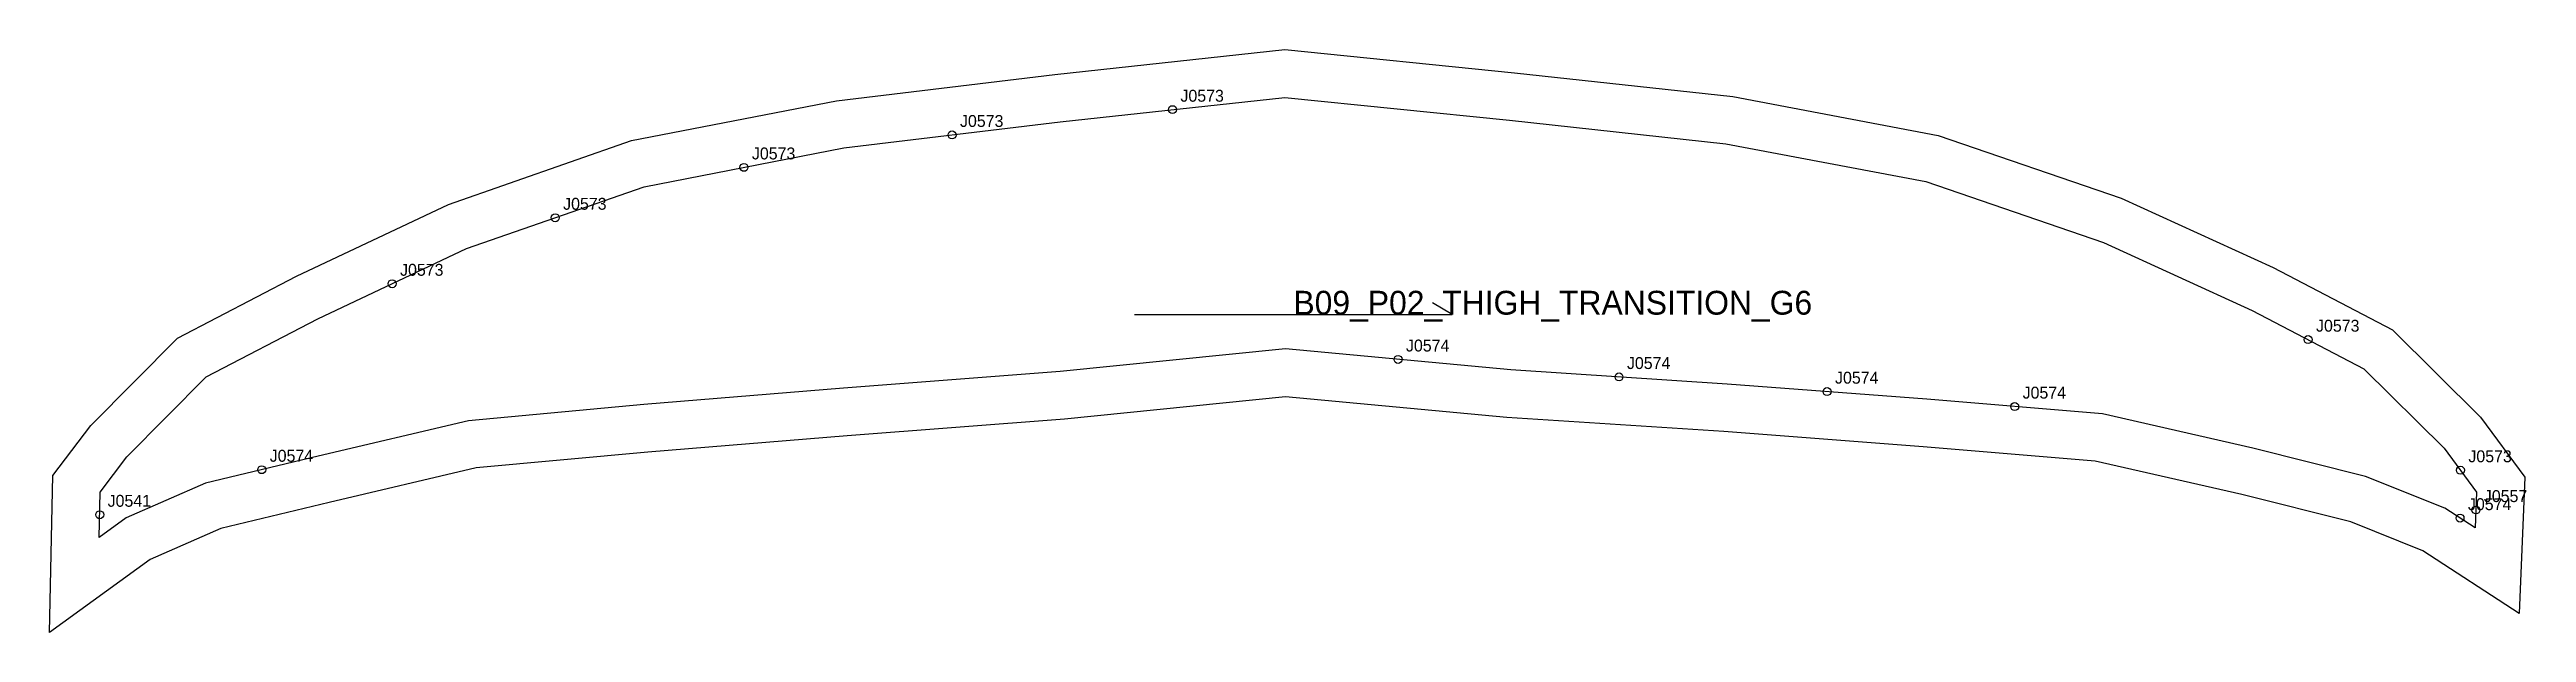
# Model space of a CAD drawing. Header units: millimetres. Extents: x -13 to 611, y -35 to 111.
import ezdxf

# ---------------------------------------------------------------- set-up
doc = ezdxf.new("R2010")
doc.units = ezdxf.units.MM
for name, color, linetype in [('CUT', 1, 'Continuous'), ('GRAIN', 3, 'Continuous'), ('LABEL', 7, 'Continuous'), ('NOTCH', 2, 'Continuous'), ('SEW', 5, 'Continuous')]:
    doc.layers.add(name, color=color, linetype=linetype)

msp = doc.modelspace()

# ---------------------------------------------------------------- linework, layer by layer
at = {"layer": 'CUT'}
msp.add_lwpolyline([(-11.91, 4.16), (-2.34, 16.75), (19.5, 38.78), (49.48, 54.38), (87.69, 72.41), (133.84, 88.49), (185.45, 98.51), (240.41, 105.14), (298.32, 111.42), (356.22, 105.58), (411.21, 99.56), (462.89, 89.79), (509.01, 73.99), (547.28, 56.5), (577.3, 40.85), (599.45, 18.89), (610.69, 3.74), (609.26, -30.58), (584.95, -14.78), (566.79, -7.49), (539.38, -0.6), (502.43, 7.78), (459.12, 11.42), (408.94, 15.23), (354.3, 18.8), (298.54, 23.96), (242.83, 18.39), (188.17, 14.18), (137.97, 10.08), (94.67, 6.1), (57.65, -2.63), (30.37, -9.2), (12.55, -16.97), (-12.75, -35.35), (-11.91, 4.16)], close=True, dxfattribs=at)
at = {"layer": 'GRAIN'}
for p, q in [((260.52, 44.67), (340.52, 44.67)), ((340.52, 44.67), (335.52, 47.67))]:
    msp.add_line(p, q, dxfattribs=at)
at = {"layer": 'NOTCH'}
for centre in [(270.07, 96.29), (214.55, 89.93), (162.14, 81.76), (114.6, 69.08), (73.53, 52.46), (556.07, 38.38), (326.87, 33.39), (382.52, 28.98), (434.93, 25.29), (482.17, 21.53), (40.7, 5.63), (594.44, 5.5), (-0.12, -5.71), (594.33, -6.56), (598.33, -4.52)]:
    msp.add_circle(centre, 1, dxfattribs=at)
at = {"layer": 'SEW'}
msp.add_lwpolyline([(0, 0), (6.74, 8.86), (26.7, 29), (54.82, 43.63), (92.23, 61.29), (136.97, 76.88), (187.31, 86.65), (241.78, 93.21), (298.36, 99.36), (354.96, 93.64), (409.44, 87.69), (459.81, 78.16), (504.56, 62.83), (542.01, 45.71), (570.14, 31.05), (590.35, 11.01), (598.52, 0), (598.15, -9.05), (590.5, -4.08), (570.51, 3.94), (542.17, 11.07), (504.27, 19.67), (460.08, 23.38), (409.79, 27.2), (355.24, 30.76), (298.5, 36.02), (241.77, 30.35), (187.22, 26.14), (136.93, 22.04), (92.73, 17.97), (54.87, 9.04), (26.54, 2.22), (6.55, -6.49), (-0.24, -11.43)], close=True, dxfattribs=at)

# ---------------------------------------------------------------- texts
at = {"layer": 'LABEL'}
for s, height, p in [('J0573', 3, (272.07, 98.29)), ('J0573', 3, (216.55, 91.93)), ('J0573', 3, (164.14, 83.76)), ('J0573', 3, (116.6, 71.08)), ('J0573', 3, (75.53, 54.46)), ('B09_P02_THIGH_TRANSITION_G6', 6, (300.52, 44.67)), ('J0574', 3, (328.87, 35.39)), ('J0573', 3, (558.07, 40.38)), ('J0574', 3, (384.52, 30.98)), ('J0574', 3, (436.93, 27.29)), ('J0574', 3, (484.17, 23.53)), ('J0574', 3, (42.7, 7.63)), ('J0573', 3, (596.44, 7.5)), ('J0557', 3, (600.33, -2.52)), ('J0541', 3, (1.88, -3.71)), ('J0574', 3, (596.33, -4.56))]:
    msp.add_text(s, height=height, dxfattribs=at).set_placement(p)

doc.saveas('drawing.dxf')
